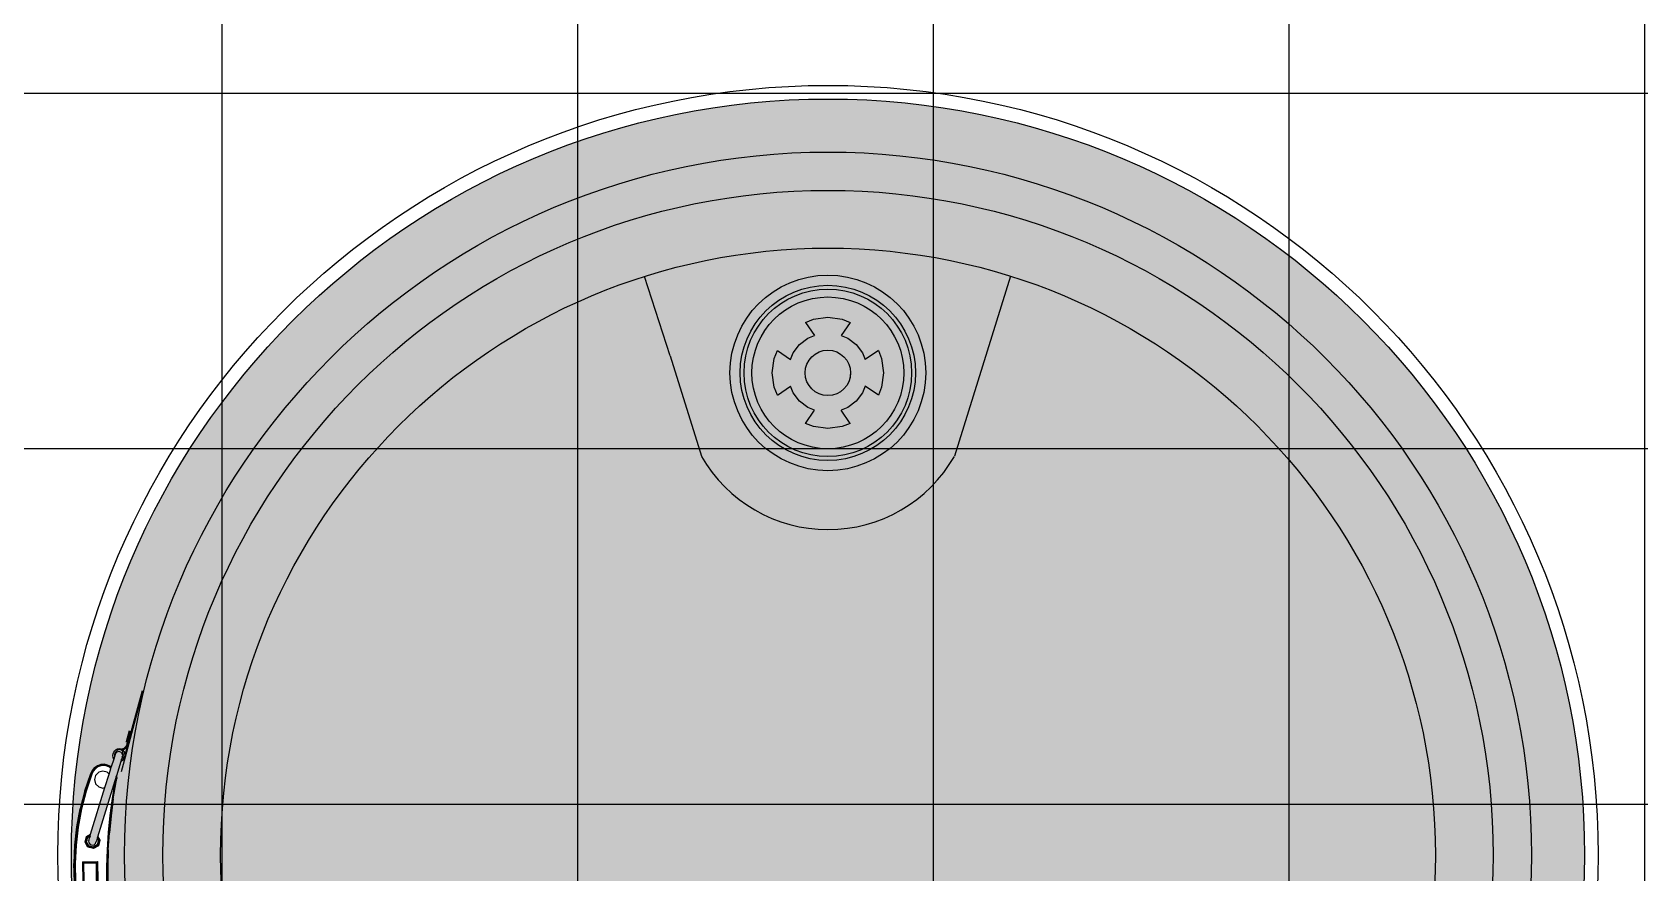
# Model space of a CAD drawing. Header units: millimetres. Extents: x -10849 to 51582, y -14593 to 28921.
# Drawn here: x 34455 to 35029, y 21163 to 21463 of the extents above; entities that cross this region are included whole.
import ezdxf

# ---------------------------------------------------------------- set-up
doc = ezdxf.new("R2010")
doc.units = ezdxf.units.MM
doc.layers.add('A-Door', color=150, linetype='Continuous')
doc.layers.add('Edges', color=7, linetype='Continuous')

# ---------------------------------------------------------------- blocks, each defined once
blk = doc.blocks.new('plasticwaterdrumplan')
at = {"layer": 'Edges'}
for p, q in [((19.145, 3.546), (22.004, 2.658)), ((20.452, 1.503), (20.68, 1.533)), ((20.68, 1.533), (20.909, 1.503)), ((20.327, 1.451), (20.452, 1.503)), ((20.327, 1.451), (20.468, 1.244)), ((21.034, 1.451), (20.892, 1.244)), ((20.909, 1.503), (21.034, 1.451)), ((20.13, 0.968), (20.231, 1.099)), ((20.231, 1.099), (20.363, 1.2)), ((20.363, 1.2), (20.468, 1.244)), ((20.892, 1.244), (20.998, 1.2)), ((20.998, 1.2), (21.129, 1.099)), ((21.129, 1.099), (21.23, 0.968)), ((19.798, 0.65), (19.828, 0.879)), ((19.828, 0.879), (19.879, 1.004)), ((19.879, 1.004), (20.087, 0.862)), ((20.087, 0.862), (20.13, 0.968)), ((20.68, 1.01), (20.773, 0.998)), ((21.23, 0.968), (21.274, 0.862)), ((21.481, 1.004), (21.274, 0.862)), ((21.481, 1.004), (21.533, 0.879)), ((21.533, 0.879), (21.563, 0.65)), ((19.828, 0.422), (19.798, 0.65)), ((21.563, 0.65), (21.533, 0.422)), ((19.879, 0.297), (19.828, 0.422)), ((19.879, 0.297), (20.087, 0.439)), ((20.13, 0.333), (20.087, 0.439)), ((20.231, 0.201), (20.13, 0.333)), ((21.23, 0.333), (21.129, 0.201)), ((21.274, 0.439), (21.23, 0.333)), ((21.481, 0.297), (21.274, 0.439)), ((21.533, 0.422), (21.481, 0.297)), ((20.363, 0.101), (20.231, 0.201)), ((20.327, -0.15), (20.468, 0.057)), ((20.468, 0.057), (20.363, 0.101)), ((20.998, 0.101), (20.892, 0.057)), ((21.034, -0.15), (20.892, 0.057)), ((21.129, 0.201), (20.998, 0.101)), ((20.452, -0.202), (20.327, -0.15)), ((20.68, -0.232), (20.452, -0.202)), ((20.909, -0.202), (20.68, -0.232)), ((21.034, -0.15), (20.909, -0.202)), ((20.411, -1.849), (22.004, -1.354)), ((20.411, -1.849), (19.15, -2.256)), ((25.724, -10.226), (26.594, -10.46)), ((25.728, -10.213), (26.776, -10.493)), ((26.359, -10.433), (26.532, -10.48)), ((26.364, -10.414), (26.537, -10.46)), ((26.537, -10.46), (26.532, -10.48)), ((26.537, -10.46), (26.59, -10.474)), ((26.599, -10.478), (26.59, -10.474)), ((26.594, -10.46), (26.602, -10.462)), ((26.607, -10.483), (26.599, -10.478)), ((26.616, -10.47), (26.602, -10.462)), ((26.602, -10.462), (26.745, -10.5)), ((26.607, -10.483), (26.614, -10.489)), ((26.621, -10.495), (26.614, -10.489)), ((26.623, -10.475), (26.616, -10.47)), ((26.628, -10.503), (26.621, -10.495)), ((26.629, -10.48), (26.623, -10.475)), ((26.633, -10.51), (26.628, -10.503)), ((26.635, -10.486), (26.629, -10.48)), ((26.638, -10.518), (26.633, -10.51)), ((26.64, -10.492), (26.635, -10.486)), ((26.642, -10.527), (26.638, -10.518)), ((26.645, -10.498), (26.64, -10.492)), ((26.641, -10.59), (26.644, -10.566)), ((26.646, -10.615), (26.641, -10.59)), ((26.645, -10.536), (26.642, -10.527)), ((26.644, -10.566), (26.654, -10.544)), ((26.649, -10.506), (26.645, -10.498)), ((26.646, -10.539), (26.645, -10.536)), ((26.65, -10.545), (26.646, -10.539)), ((26.658, -10.638), (26.646, -10.615)), ((26.653, -10.513), (26.649, -10.506)), ((26.65, -10.545), (26.649, -10.55)), ((26.658, -10.529), (26.65, -10.545)), ((26.656, -10.521), (26.653, -10.513)), ((26.654, -10.544), (26.67, -10.525)), ((26.658, -10.529), (26.656, -10.521)), ((26.676, -10.658), (26.658, -10.638)), ((26.662, -10.571), (26.66, -10.586)), ((26.66, -10.586), (26.663, -10.604)), ((26.668, -10.557), (26.662, -10.571)), ((26.663, -10.604), (26.673, -10.622)), ((26.679, -10.543), (26.668, -10.557)), ((26.67, -10.525), (26.692, -10.511)), ((26.673, -10.622), (26.688, -10.639)), ((26.699, -10.674), (26.676, -10.658)), ((26.696, -10.532), (26.679, -10.543)), ((26.696, -10.564), (26.688, -10.594)), ((26.688, -10.594), (26.696, -10.625)), ((26.688, -10.639), (26.708, -10.653)), ((26.692, -10.511), (26.717, -10.502)), ((26.718, -10.525), (26.696, -10.532)), ((26.718, -10.541), (26.696, -10.564)), ((26.696, -10.625), (26.718, -10.648)), ((26.725, -10.684), (26.699, -10.674)), ((26.708, -10.653), (26.731, -10.662)), ((26.717, -10.502), (26.745, -10.5)), ((26.742, -10.523), (26.718, -10.525)), ((26.749, -10.533), (26.718, -10.541)), ((26.718, -10.648), (26.772, -10.664)), ((26.753, -10.689), (26.725, -10.684)), ((26.731, -10.662), (26.756, -10.665)), ((26.767, -10.527), (26.742, -10.523)), ((26.745, -10.5), (26.773, -10.504)), ((26.745, -10.5), (26.772, -10.507)), ((26.78, -10.541), (26.749, -10.533)), ((26.781, -10.686), (26.753, -10.689)), ((26.756, -10.665), (26.772, -10.664)), ((26.791, -10.536), (26.767, -10.527)), ((26.8, -10.515), (26.772, -10.507)), ((26.772, -10.664), (26.81, -10.676)), ((26.773, -10.504), (26.8, -10.515)), ((26.776, -10.493), (27.012, -10.557)), ((26.776, -10.493), (26.8, -10.515)), ((26.78, -10.541), (26.805, -10.549)), ((26.806, -10.678), (26.781, -10.686)), ((26.811, -10.55), (26.791, -10.536)), ((26.8, -10.515), (26.823, -10.531)), ((26.811, -10.55), (26.805, -10.549)), ((26.81, -10.676), (26.806, -10.678)), ((26.81, -10.676), (26.933, -10.714)), ((26.812, -10.551), (26.811, -10.55)), ((26.812, -10.551), (26.846, -10.561)), ((26.823, -10.531), (26.841, -10.551)), ((26.841, -10.551), (26.846, -10.561)), ((26.846, -10.561), (27.073, -10.631)), ((27.073, -10.631), (27.115, -10.627)), ((27.078, -10.633), (27.073, -10.631)), ((27.078, -10.633), (27.114, -10.63)), ((27.087, -10.635), (27.078, -10.633)), ((27.087, -10.635), (27.114, -10.633)), ((27.098, -10.639), (27.087, -10.635)), ((27.098, -10.639), (27.114, -10.638)), ((27.11, -10.643), (27.098, -10.639)), ((27.11, -10.643), (27.114, -10.642)), ((27.114, -10.63), (27.115, -10.627)), ((27.114, -10.633), (27.114, -10.63)), ((27.114, -10.63), (27.168, -10.64)), ((27.114, -10.633), (27.168, -10.643)), ((27.114, -10.638), (27.114, -10.633)), ((27.114, -10.638), (27.167, -10.648)), ((27.114, -10.642), (27.166, -10.652)), ((27.148, -10.654), (27.114, -10.642)), ((27.169, -10.638), (27.115, -10.627)), ((27.165, -10.658), (27.148, -10.654)), ((28.039, -10.928), (27.148, -10.654)), ((27.165, -10.658), (27.434, -10.702)), ((27.435, -10.697), (27.166, -10.652)), ((27.436, -10.692), (27.167, -10.648)), ((27.437, -10.684), (27.168, -10.64)), ((27.436, -10.688), (27.168, -10.643)), ((27.437, -10.682), (27.169, -10.638)), ((27.434, -10.702), (27.704, -10.737)), ((27.705, -10.732), (27.435, -10.697)), ((27.706, -10.723), (27.436, -10.688)), ((27.705, -10.727), (27.436, -10.692)), ((27.437, -10.682), (27.706, -10.717)), ((27.706, -10.72), (27.437, -10.684)), ((26.902, -10.773), (26.891, -10.827)), ((26.891, -10.827), (26.896, -10.882)), ((26.894, -10.827), (26.891, -10.827)), ((26.894, -10.827), (26.904, -10.774)), ((26.898, -10.882), (26.894, -10.827)), ((26.897, -10.828), (26.894, -10.827)), ((26.896, -10.882), (26.914, -10.935)), ((26.898, -10.882), (26.896, -10.882)), ((26.897, -10.828), (26.907, -10.775)), ((26.901, -10.881), (26.897, -10.828)), ((26.902, -10.828), (26.897, -10.828)), ((26.901, -10.881), (26.898, -10.882)), ((26.916, -10.933), (26.898, -10.882)), ((26.906, -10.88), (26.901, -10.881)), ((26.919, -10.932), (26.901, -10.881)), ((26.926, -10.723), (26.902, -10.773)), ((26.902, -10.773), (26.904, -10.774)), ((26.902, -10.828), (26.911, -10.776)), ((26.906, -10.88), (26.902, -10.828)), ((26.904, -10.774), (26.928, -10.725)), ((26.904, -10.774), (26.907, -10.775)), ((26.906, -10.828), (26.916, -10.778)), ((26.91, -10.879), (26.906, -10.828)), ((26.923, -10.93), (26.906, -10.88)), ((26.907, -10.775), (26.931, -10.726)), ((26.907, -10.775), (26.911, -10.776)), ((26.927, -10.928), (26.91, -10.879)), ((26.911, -10.776), (26.934, -10.729)), ((26.921, -10.779), (26.912, -10.828)), ((26.912, -10.828), (26.916, -10.878)), ((26.916, -10.933), (26.914, -10.935)), ((26.914, -10.935), (26.945, -10.98)), ((26.916, -10.778), (26.938, -10.731)), ((26.916, -10.878), (26.932, -10.925)), ((26.919, -10.932), (26.916, -10.933)), ((26.947, -10.979), (26.916, -10.933)), ((26.923, -10.93), (26.919, -10.932)), ((26.95, -10.976), (26.919, -10.932)), ((26.943, -10.734), (26.921, -10.779)), ((26.953, -10.974), (26.923, -10.93)), ((26.933, -10.714), (26.926, -10.723)), ((26.928, -10.725), (26.926, -10.723)), ((26.956, -10.97), (26.927, -10.928)), ((26.928, -10.725), (26.936, -10.715)), ((26.931, -10.726), (26.928, -10.725)), ((26.931, -10.726), (26.94, -10.716)), ((26.934, -10.729), (26.931, -10.726)), ((26.932, -10.925), (26.96, -10.967)), ((26.936, -10.715), (26.933, -10.714)), ((26.934, -10.729), (26.944, -10.717)), ((26.94, -10.716), (26.936, -10.715)), ((26.938, -10.731), (26.949, -10.719)), ((26.944, -10.717), (26.94, -10.716)), ((26.955, -10.72), (26.943, -10.734)), ((26.949, -10.719), (26.944, -10.717)), ((26.955, -10.72), (26.949, -10.719)), ((27.048, -10.749), (26.955, -10.72)), ((27.018, -10.779), (27, -10.846)), ((27, -10.846), (27.018, -10.913)), ((27.048, -10.749), (27.018, -10.779)), ((27.018, -10.913), (27.067, -10.962)), ((27.259, -10.814), (27.048, -10.749)), ((27.067, -10.962), (27.134, -10.98)), ((27.134, -10.98), (27.201, -10.962)), ((27.201, -10.962), (27.25, -10.913)), ((27.25, -10.913), (27.268, -10.846)), ((27.268, -10.846), (27.259, -10.814)), ((28.001, -11.042), (27.259, -10.814)), ((27.704, -10.737), (27.975, -10.764)), ((27.976, -10.754), (27.705, -10.727)), ((27.976, -10.759), (27.705, -10.732)), ((27.706, -10.717), (27.977, -10.744)), ((27.977, -10.746), (27.706, -10.72)), ((27.976, -10.75), (27.706, -10.723)), ((27.975, -10.764), (28.247, -10.782)), ((28.248, -10.767), (27.976, -10.75)), ((28.248, -10.772), (27.976, -10.754)), ((28.247, -10.776), (27.976, -10.759)), ((28.248, -10.762), (27.977, -10.744)), ((28.248, -10.764), (27.977, -10.746)), ((28.039, -10.928), (28.095, -10.896)), ((28.045, -10.93), (28.039, -10.928)), ((28.096, -10.901), (28.045, -10.93)), ((28.052, -10.932), (28.045, -10.93)), ((28.096, -10.907), (28.052, -10.932)), ((28.057, -10.934), (28.052, -10.932)), ((28.097, -10.911), (28.057, -10.934)), ((28.061, -10.935), (28.057, -10.934)), ((28.097, -10.914), (28.061, -10.935)), ((28.065, -10.936), (28.061, -10.935)), ((28.065, -10.936), (28.098, -10.917)), ((28.065, -10.936), (28.106, -10.949)), ((28.095, -10.896), (28.182, -10.919)), ((28.179, -10.924), (28.096, -10.901)), ((28.096, -10.907), (28.096, -10.901)), ((28.176, -10.928), (28.096, -10.907)), ((28.097, -10.911), (28.096, -10.907)), ((28.173, -10.931), (28.097, -10.911)), ((28.097, -10.914), (28.097, -10.911)), ((28.171, -10.934), (28.097, -10.914)), ((28.098, -10.917), (28.097, -10.914)), ((28.098, -10.917), (28.169, -10.936)), ((28.106, -10.949), (28.107, -10.949)), ((28.107, -10.949), (28.11, -10.95)), ((28.11, -10.95), (28.112, -10.951)), ((28.112, -10.951), (28.115, -10.952)), ((28.145, -10.962), (28.115, -10.952)), ((28.166, -10.986), (28.145, -10.962)), ((28.171, -10.934), (28.169, -10.936)), ((28.169, -10.936), (28.206, -11)), ((28.173, -10.931), (28.171, -10.934)), ((28.209, -11), (28.171, -10.934)), ((28.176, -10.928), (28.173, -10.931)), ((28.212, -11), (28.173, -10.931)), ((28.179, -10.924), (28.176, -10.928)), ((28.217, -10.999), (28.176, -10.928)), ((28.222, -10.998), (28.179, -10.924)), ((28.182, -10.919), (28.228, -10.998)), ((28.519, -10.785), (28.247, -10.776)), ((28.247, -10.782), (28.519, -10.791)), ((28.248, -10.762), (28.52, -10.77)), ((28.52, -10.773), (28.248, -10.764)), ((28.52, -10.776), (28.248, -10.767)), ((28.519, -10.781), (28.248, -10.772)), ((28.433, -10.932), (29.046, -10.923)), ((28.436, -11.169), (28.433, -10.932)), ((28.433, -10.932), (28.438, -10.937)), ((29.041, -10.928), (28.438, -10.937)), ((28.438, -10.937), (28.441, -11.163)), ((28.438, -10.937), (28.443, -10.941)), ((29.036, -10.933), (28.443, -10.941)), ((28.443, -10.941), (28.446, -11.158)), ((28.443, -10.941), (28.447, -10.946)), ((29.032, -10.937), (28.447, -10.946)), ((28.447, -10.946), (28.45, -10.949)), ((28.447, -10.946), (28.45, -11.154)), ((29.029, -10.941), (28.45, -10.949)), ((28.45, -10.949), (28.453, -11.151)), ((28.45, -10.949), (28.453, -10.951)), ((28.453, -10.951), (29.026, -10.943)), ((28.456, -11.148), (28.453, -10.951)), ((28.792, -10.781), (28.519, -10.781)), ((28.792, -10.785), (28.519, -10.785)), ((28.519, -10.791), (28.792, -10.791)), ((28.52, -10.77), (28.791, -10.77)), ((28.791, -10.773), (28.52, -10.773)), ((28.792, -10.776), (28.52, -10.776)), ((26.945, -10.98), (26.947, -10.979)), ((26.945, -10.98), (26.987, -11.016)), ((26.947, -10.979), (26.95, -10.976)), ((26.989, -11.014), (26.947, -10.979)), ((26.95, -10.976), (26.953, -10.974)), ((26.99, -11.011), (26.95, -10.976)), ((26.993, -11.008), (26.953, -10.974)), ((26.995, -11.004), (26.956, -10.97)), ((26.96, -10.967), (26.998, -10.999)), ((26.989, -11.014), (26.987, -11.016)), ((26.987, -11.016), (27.037, -11.04)), ((26.99, -11.011), (26.989, -11.014)), ((27.038, -11.038), (26.989, -11.014)), ((26.993, -11.008), (26.99, -11.011)), ((27.039, -11.035), (26.99, -11.011)), ((27.041, -11.031), (26.993, -11.008)), ((27.043, -11.026), (26.995, -11.004)), ((26.998, -10.999), (27.045, -11.022)), ((27.038, -11.038), (27.037, -11.04)), ((27.314, -11.133), (27.037, -11.04)), ((27.314, -11.13), (27.038, -11.038)), ((27.315, -11.127), (27.039, -11.035)), ((27.316, -11.123), (27.041, -11.031)), ((27.318, -11.119), (27.043, -11.026)), ((27.045, -11.022), (27.319, -11.114)), ((27.597, -11.204), (27.314, -11.13)), ((27.314, -11.133), (27.596, -11.206)), ((27.597, -11.2), (27.315, -11.127)), ((27.598, -11.196), (27.316, -11.123)), ((27.599, -11.192), (27.318, -11.119)), ((27.319, -11.114), (27.6, -11.187)), ((27.883, -11.259), (27.596, -11.206)), ((27.884, -11.254), (27.597, -11.2)), ((27.883, -11.257), (27.597, -11.204)), ((27.884, -11.25), (27.598, -11.196)), ((27.885, -11.245), (27.599, -11.192)), ((27.6, -11.187), (27.886, -11.24)), ((28.038, -11.107), (28.001, -11.042)), ((28.008, -11.044), (28.001, -11.042)), ((28.008, -11.044), (28.042, -11.103)), ((28.015, -11.047), (28.008, -11.044)), ((28.015, -11.047), (28.045, -11.098)), ((28.021, -11.048), (28.015, -11.047)), ((28.021, -11.048), (28.048, -11.095)), ((28.025, -11.05), (28.021, -11.048)), ((28.025, -11.05), (28.05, -11.092)), ((28.028, -11.051), (28.025, -11.05)), ((28.028, -11.051), (28.052, -11.09)), ((28.029, -11.051), (28.028, -11.051)), ((28.052, -11.09), (28.029, -11.051)), ((28.029, -11.051), (28.068, -11.063)), ((28.126, -11.13), (28.038, -11.107)), ((28.045, -11.098), (28.042, -11.103)), ((28.042, -11.103), (28.125, -11.125)), ((28.048, -11.095), (28.045, -11.098)), ((28.045, -11.098), (28.124, -11.12)), ((28.05, -11.092), (28.048, -11.095)), ((28.048, -11.095), (28.124, -11.115)), ((28.052, -11.09), (28.05, -11.092)), ((28.05, -11.092), (28.123, -11.112)), ((28.123, -11.109), (28.052, -11.09)), ((28.078, -11.066), (28.068, -11.063)), ((28.078, -11.066), (28.086, -11.068)), ((28.086, -11.068), (28.088, -11.069)), ((28.088, -11.069), (28.093, -11.071)), ((28.093, -11.071), (28.096, -11.071)), ((28.096, -11.071), (28.099, -11.072)), ((28.099, -11.072), (28.101, -11.073)), ((28.106, -11.074), (28.101, -11.073)), ((28.106, -11.074), (28.137, -11.069)), ((28.187, -11.072), (28.123, -11.109)), ((28.123, -11.112), (28.189, -11.074)), ((28.123, -11.112), (28.123, -11.109)), ((28.124, -11.115), (28.123, -11.112)), ((28.124, -11.115), (28.192, -11.076)), ((28.124, -11.12), (28.196, -11.079)), ((28.124, -11.12), (28.124, -11.115)), ((28.125, -11.125), (28.124, -11.12)), ((28.125, -11.125), (28.2, -11.082)), ((28.204, -11.085), (28.126, -11.13)), ((28.137, -11.069), (28.161, -11.048)), ((28.161, -11.048), (28.172, -11.018)), ((28.172, -11.018), (28.166, -10.986)), ((28.206, -11), (28.187, -11.072)), ((28.189, -11.074), (28.187, -11.072)), ((28.189, -11.074), (28.209, -11)), ((28.192, -11.076), (28.189, -11.074)), ((28.192, -11.076), (28.212, -11)), ((28.196, -11.079), (28.192, -11.076)), ((28.196, -11.079), (28.217, -10.999)), ((28.2, -11.082), (28.196, -11.079)), ((28.2, -11.082), (28.222, -10.998)), ((28.228, -10.998), (28.204, -11.085)), ((28.206, -11), (28.209, -11)), ((28.209, -11), (28.212, -11)), ((28.212, -11), (28.217, -10.999)), ((28.217, -10.999), (28.222, -10.998)), ((28.436, -11.169), (29.049, -11.16)), ((28.441, -11.163), (28.436, -11.169)), ((29.044, -11.155), (28.441, -11.163)), ((28.446, -11.158), (28.441, -11.163)), ((29.039, -11.15), (28.446, -11.158)), ((28.45, -11.154), (28.446, -11.158)), ((29.035, -11.146), (28.45, -11.154)), ((28.453, -11.151), (28.45, -11.154)), ((29.031, -11.143), (28.453, -11.151)), ((28.456, -11.148), (28.453, -11.151)), ((29.029, -11.14), (28.456, -11.148)), ((28.173, -11.291), (27.883, -11.257)), ((28.172, -11.294), (27.883, -11.259)), ((28.173, -11.283), (27.884, -11.25)), ((28.173, -11.288), (27.884, -11.254)), ((28.174, -11.279), (27.885, -11.245)), ((27.886, -11.24), (28.174, -11.273)), ((28.172, -11.294), (28.464, -11.307)), ((28.464, -11.297), (28.173, -11.283)), ((28.464, -11.301), (28.173, -11.288)), ((28.464, -11.304), (28.173, -11.291)), ((28.174, -11.273), (28.464, -11.287)), ((28.464, -11.292), (28.174, -11.279)), ((28.464, -11.287), (28.754, -11.28)), ((28.754, -11.286), (28.464, -11.292)), ((28.755, -11.29), (28.464, -11.297)), ((28.755, -11.295), (28.464, -11.301)), ((28.755, -11.298), (28.464, -11.304)), ((28.755, -11.3), (28.464, -11.307))]:
    blk.add_line(p, q, dxfattribs=at)
for centre, radius in [((28.334, 0.652), 12.215), ((28.334, 0.652), 11.999), ((28.334, 0.652), 11.157), ((28.334, 0.652), 10.549), ((28.334, 0.652), 9.633), ((20.68, 0.65), 1.552), ((20.68, 0.65), 1.39), ((20.68, 0.65), 1.329), ((20.68, 0.65), 1.204), ((20.68, 0.65), 0.36)]:
    blk.add_circle(centre, radius, dxfattribs=at)
blk.add_arc((20.855, 0.652), 2.312, 299.8169, 60.1831, dxfattribs=at)

msp = doc.modelspace()

# ---------------------------------------------------------------- hatches: boundary and pattern name
at = {"true_color": 0x939598}
h = msp.add_hatch(dxfattribs=at)
h.set_pattern_fill('ANSI37', color=252, scale=40, angle=-135)
h.set_pattern_definition([(270, (31475.16, 37951.35), (127, -5e-14), []), (360, (31475.16, 37951.35), (7e-14, 127), [])])
h.paths.add_polyline_path([(34274.3, 20862.48), (35274.3, 20862.48), (35274.3, 22062.48), (34274.3, 22062.48)])
h = msp.add_hatch(color=5)
h.dxf.hatch_style = 1
h.paths.add_polyline_path([(34739.57, 20898.96, 1), (34739.57, 21439.32, 1)])
h.paths.add_polyline_path([(34739.57, 21420.36, -1), (34739.57, 20917.91, -1)], flags=16)
h.paths.add_polyline_path([(34739.57, 21406.67, -1), (34739.57, 20931.6, -1)], flags=0)
h.paths.add_polyline_path([(34739.57, 21386.04, -1), (34739.57, 20952.23, -1)], flags=0)
h.paths.add_polyline_path([(34739.54, 21031.76, -1), (34739.54, 20961.86, -1)], flags=0)
h.paths.add_polyline_path([(34739.54, 21028.12, -1), (34739.54, 20965.5, -1)], flags=0)
h.paths.add_polyline_path([(34739.54, 21026.73, -1), (34739.54, 20966.89, -1)], flags=0)
h.paths.add_polyline_path([(34739.54, 21023.93, -1), (34739.54, 20969.69, -1)], flags=0)
h.paths.add_polyline_path([(34731.57, 20978.78), (34734.76, 20983.44), (34732.39, 20984.43), (34729.43, 20986.7), (34727.15, 20989.66), (34726.17, 20992.04), (34721.51, 20988.85), (34720.34, 20991.66), (34719.66, 20996.81), (34720.34, 21001.95), (34721.51, 21004.77), (34726.17, 21001.58), (34727.15, 21003.96), (34729.43, 21006.92), (34732.39, 21009.19), (34734.76, 21010.17), (34731.57, 21014.84), (34734.39, 21016), (34739.54, 21016.68), (34744.68, 21016), (34747.5, 21014.84), (34744.31, 21010.17), (34746.68, 21009.19), (34749.65, 21006.92), (34751.92, 21003.96), (34752.9, 21001.58), (34757.57, 21004.77), (34758.73, 21001.95), (34759.41, 20996.81), (34758.73, 20991.66), (34757.57, 20988.85), (34752.9, 20992.04), (34751.92, 20989.66), (34749.65, 20986.7), (34746.68, 20984.43), (34744.31, 20983.44), (34747.5, 20978.78), (34744.68, 20977.61), (34739.54, 20976.93), (34734.39, 20977.61)], flags=0)
h.paths.add_polyline_path([(34739.54, 21004.9, -1), (34739.54, 20988.71, -1)], flags=0)
h.paths.add_polyline_path([(34489.97, 21213.59), (34488.92, 21209.7), (34489.36, 21209.58), (34490.4, 21213.48)], flags=16)
h.paths.add_polyline_path([(34487.08, 21202.63), (34487.04, 21202.51), (34487.32, 21202.75)], flags=16)
h.paths.add_polyline_path([(34494.12, 21093.31), (34494.14, 21093.4), (34493.48, 21094.53), (34492.61, 21096.07), (34491.75, 21097.62), (34490.92, 21099.2), (34490.09, 21100.8), (34489.49, 21102.02), (34489.09, 21102.84), (34484.27, 21113.34), (34479.81, 21124.18), (34475.72, 21135.28), (34472.03, 21146.61), (34472.09, 21146.63), (34471.04, 21153.1), (34470.45, 21159.64), (34470.29, 21166.2), (34470.6, 21172.77), (34471.37, 21179.29), (34472.56, 21185.75), (34474.21, 21192.1), (34476.3, 21198.33), (34476.84, 21199.45), (34477.65, 21200.4), (34478.68, 21201.1), (34479.85, 21201.51), (34481.09, 21201.61), (34482.32, 21201.38), (34483.67, 21200.73), (34484.49, 21203.41), (34484.17, 21204.4), (34484.36, 21205.68), (34485.09, 21206.73), (34486.14, 21207.27), (34487.25, 21207.15), (34487.26, 21207.14), (34487.4, 21207.07), (34487.55, 21207.13), (34487.58, 21207.14), (34487.65, 21207.16), (34487.85, 21207.23), (34488.05, 21207.32), (34488.23, 21207.42), (34488.41, 21207.55), (34488.57, 21207.69), (34488.71, 21207.85), (34488.84, 21208.02), (34488.95, 21208.2), (34489.04, 21208.39), (34489.36, 21209.58), (34494.62, 21227.89), (34489.37, 21208.31), (34488.61, 21204.2), (34488.13, 21203.68), (34488.3, 21204.29), (34488.46, 21204.9), (34488.41, 21205.53), (34488.22, 21206.1), (34487.9, 21206.59), (34487.47, 21206.96), (34486.97, 21207.18), (34486.43, 21207.24), (34485.88, 21207.13), (34485.36, 21206.87), (34484.9, 21206.46), (34484.55, 21205.95), (34484.31, 21205.35), (34484.22, 21204.72), (34484.27, 21204.1), (34484.46, 21203.52), (34484.51, 21203.45), (34484.77, 21204.3), (34484.72, 21204.94), (34485.13, 21206.01), (34485.91, 21206.7), (34486.9, 21206.89), (34487.66, 21206.23), (34487.98, 21205.25), (34487.81, 21204.12), (34487.32, 21203.4), (34487.54, 21204.12), (34487.72, 21204.81), (34487.54, 21205.5), (34487.03, 21206.01), (34486.34, 21206.2), (34485.64, 21206.01), (34485.14, 21205.5), (34484.77, 21204.3), (34484.51, 21203.45), (34483.65, 21200.66), (34483.63, 21200.6), (34483.6, 21200.52), (34483.57, 21200.42), (34483.54, 21200.31), (34483.5, 21200.19), (34482.85, 21198.07), (34481.39, 21193.33), (34476.26, 21176.63), (34476.12, 21176.18), (34475.79, 21175.1), (34475.72, 21174.89), (34475.59, 21174.45), (34475.53, 21174.25), (34475.66, 21173.56), (34476.13, 21173.01), (34476.81, 21172.78), (34477.51, 21172.91), (34478.06, 21173.38), (34478.28, 21174.03), (34478.64, 21175.18), (34478.66, 21175.26), (34478.69, 21175.36), (34478.73, 21175.48), (34484.99, 21195.84), (34485.26, 21196.6), (34485.25, 21196.68), (34485.41, 21197.21), (34485.47, 21197.4), (34485.51, 21197.52), (34485.59, 21196.58), (34485.37, 21195.36), (34484.37, 21189.32), (34483.57, 21183.26), (34482.97, 21177.17), (34482.57, 21171.06), (34482.37, 21164.95), (34482.37, 21158.83), (34482.57, 21152.71), (34482.96, 21146.6), (34485.6, 21136.02), (34488.47, 21125.26), (34491.54, 21114.56), (34494.78, 21103.92), (34495.13, 21102.79), (34495.58, 21101.27), (34496.01, 21099.75), (34496.41, 21098.22), (34496.79, 21096.68), (34497.06, 21095.53), (34496.83, 21094.66), (34496.2, 21093.62), (34495.88, 21093.49), (34495.43, 21093.16)], flags=16)
h.paths.add_polyline_path([(34494.57, 21093.28), (34494.58, 21093.26), (34494.62, 21093.27)], flags=16)
h.paths.add_polyline_path([(34482.04, 21158.82), (34482.24, 21152.69), (34482.59, 21147.21), (34482.7, 21146.79), (34482.35, 21152.7), (34482.15, 21158.82)], flags=0)
h.paths.add_polyline_path([(34482.83, 21146.81), (34482.44, 21152.7), (34482.12, 21152.69), (34482.51, 21146.75), (34482.59, 21146.77), (34482.62, 21146.77)], flags=0)
h.paths.add_polyline_path([(34481.92, 21158.82), (34481.92, 21164.95), (34482.12, 21171.08), (34482.52, 21177.2), (34483.12, 21183.31), (34483.92, 21189.39), (34484.92, 21195.44), (34484.99, 21195.84), (34485.35, 21196.86), (34485.34, 21196.96), (34485.3, 21196.84), (34485.03, 21195.42), (34484.04, 21189.37), (34483.24, 21183.29), (34482.64, 21177.19), (34482.24, 21171.08), (34482.04, 21164.95), (34482.04, 21158.82)], flags=16)
h.paths.add_polyline_path([(34495.02, 21093.11), (34494.96, 21093.45), (34494.16, 21093.53), (34494.16, 21093.5), (34494.14, 21093.43), (34493.7, 21094.16), (34493.04, 21095.3), (34492.18, 21096.84), (34491.33, 21098.41), (34490.5, 21100), (34489.89, 21101.21), (34489.94, 21101.26), (34489.54, 21102.07), (34489.14, 21102.89), (34484.32, 21113.39), (34479.86, 21124.21), (34475.78, 21135.31), (34472.04, 21146.78), (34472.13, 21146.78), (34471.1, 21153.11), (34470.5, 21159.64), (34470.35, 21166.2), (34470.66, 21172.76), (34471.41, 21179.28), (34472.62, 21185.73), (34474.27, 21192.08), (34476.35, 21198.31), (34476.89, 21199.42), (34477.69, 21200.35), (34478.7, 21201.05), (34479.86, 21201.45), (34481.09, 21201.55), (34482.3, 21201.32), (34483.41, 21200.79), (34483.44, 21200.84), (34483.65, 21200.66), (34483.5, 21200.19), (34483.19, 21200.46), (34482.17, 21200.94), (34481.07, 21201.15), (34479.95, 21201.06), (34478.88, 21200.69), (34477.95, 21200.06), (34477.22, 21199.2), (34476.72, 21198.16), (34474.65, 21191.97), (34473.01, 21185.65), (34471.8, 21179.22), (34471.05, 21172.73), (34470.74, 21166.2), (34470.89, 21159.66), (34471.49, 21153.16), (34472.53, 21146.77), (34472.6, 21146.3), (34476.12, 21135.5), (34480.19, 21124.45), (34484.63, 21113.67), (34489.43, 21103.2), (34490.22, 21101.6), (34491.03, 21100.01), (34491.44, 21099.23), (34492.27, 21097.67), (34492.69, 21096.9), (34493.55, 21095.37), (34494.27, 21094.13), (34494.49, 21094.06), (34494.85, 21094.02), (34495.19, 21094.07), (34495.51, 21094.2), (34495.81, 21094.41), (34496.07, 21094.7), (34496.29, 21095.07), (34496.47, 21095.5), (34496.54, 21095.78), (34496.26, 21096.99), (34496.07, 21097.74), (34495.68, 21099.25), (34495.47, 21100.01), (34495.05, 21101.51), (34494.83, 21102.25), (34491.12, 21114.4), (34488.05, 21125.13), (34485.17, 21135.92), (34482.52, 21146.57), (34482.48, 21146.75), (34482.9, 21146.82), (34482.51, 21152.71), (34482.31, 21158.83), (34482.15, 21158.82), (34482.15, 21164.95), (34482.35, 21171.07), (34482.75, 21177.19), (34483.35, 21183.28), (34484.15, 21189.36), (34485.14, 21195.4), (34485.43, 21196.95), (34485.41, 21197.21), (34485.47, 21197.4), (34485.53, 21196.59), (34485.31, 21195.37), (34484.31, 21189.33), (34483.51, 21183.26), (34482.91, 21177.17), (34482.51, 21171.06), (34482.31, 21164.95), (34482.31, 21158.83), (34482.51, 21152.71), (34482.91, 21146.6), (34485.54, 21136.01), (34488.42, 21125.24), (34491.48, 21114.54), (34494.73, 21103.9), (34495.08, 21102.77), (34495.52, 21101.26), (34495.95, 21099.73), (34496.35, 21098.21), (34496.73, 21096.67), (34496.99, 21095.56), (34497.06, 21095.53), (34496.89, 21094.97), (34496.9, 21094.95), (34496.59, 21094.19), (34495.98, 21093.5)], flags=16)
h.paths.add_polyline_path([(34495.78, 21093.45), (34495.78, 21093.43), (34495.84, 21093.5)], flags=16)
h.paths.add_polyline_path([(34489.26, 21103.02), (34484.45, 21113.51), (34480, 21124.31), (34475.92, 21135.39), (34472.24, 21146.69), (34472.15, 21146.65), (34475.84, 21135.35), (34479.92, 21124.26), (34484.38, 21113.44), (34489.19, 21102.94), (34489.59, 21102.13), (34489.99, 21101.33), (34490.39, 21100.52), (34490.8, 21099.72), (34491.22, 21098.93), (34491.63, 21098.14), (34492.06, 21097.36), (34492.48, 21096.59), (34492.91, 21095.82), (34493.34, 21095.05), (34493.78, 21094.29), (34493.93, 21094.05), (34494.07, 21094), (34493.19, 21095.52), (34492.33, 21097.06), (34491.49, 21098.62), (34490.66, 21100.2), (34489.85, 21101.81)], flags=0)
h.paths.add_polyline_path([(34472.5, 21146.26), (34472.41, 21146.76), (34472.34, 21146.73)], flags=0)
h.paths.add_polyline_path([(34495.37, 21093.4), (34495.32, 21093.57), (34494.25, 21093.69), (34493.62, 21094.76), (34492.76, 21096.29), (34491.91, 21097.84), (34491.07, 21099.41), (34490.26, 21101), (34489.66, 21102.21), (34489.74, 21102.31), (34490.14, 21101.5), (34490.54, 21100.7), (34490.95, 21099.91), (34491.36, 21099.12), (34491.77, 21098.33), (34492.19, 21097.56), (34492.62, 21096.78), (34493.04, 21096.02), (34493.48, 21095.26), (34493.91, 21094.5), (34494.28, 21093.88), (34494.89, 21093.81), (34495.25, 21093.86), (34495.59, 21094), (34495.89, 21094.22), (34496.16, 21094.53), (34496.39, 21094.91), (34496.58, 21095.36), (34496.67, 21095.72), (34496.55, 21096.25), (34496.37, 21097.01), (34496.18, 21097.77), (34495.99, 21098.53), (34495.79, 21099.28), (34495.58, 21100.04), (34495.37, 21100.79), (34495.16, 21101.54), (34494.93, 21102.29), (34494.71, 21103.04), (34494.47, 21103.8), (34491.22, 21114.44), (34488.16, 21125.17), (34485.28, 21135.94), (34482.64, 21146.58), (34482.52, 21146.57), (34482.48, 21147.09), (34482.65, 21146.58), (34482.84, 21146.6), (34485.47, 21135.99), (34488.35, 21125.22), (34491.41, 21114.51), (34494.66, 21103.87), (34495.01, 21102.74), (34495.46, 21101.23), (34495.88, 21099.71), (34496.28, 21098.19), (34496.66, 21096.66), (34496.91, 21095.6), (34496.99, 21095.56), (34496.85, 21095.03), (34496.89, 21094.97), (34496.68, 21094.47), (34496.42, 21094.04), (34496.37, 21094.13)], flags=0)
h.paths.add_polyline_path([(34496.13, 21094.16), (34496.49, 21094.76), (34496.68, 21095.23), (34496.8, 21095.66), (34496.66, 21096.26), (34496.47, 21097.03), (34496.29, 21097.79), (34496.09, 21098.55), (34495.89, 21099.31), (34495.69, 21100.07), (34495.47, 21100.83), (34495.26, 21101.58), (34495.04, 21102.33), (34494.81, 21103.08), (34495.02, 21103.17), (34495.36, 21102.03), (34495.8, 21100.51), (34496.21, 21098.99), (34496.6, 21097.45), (34496.98, 21095.88), (34496.78, 21095.11), (34496.85, 21095.03), (34496.64, 21094.53), (34496.39, 21094.11), (34496.3, 21094.28)], flags=16)
h.paths.add_polyline_path([(34491.17, 21098.86), (34491.59, 21098.08), (34492.01, 21097.29), (34492.43, 21096.52), (34492.86, 21095.74), (34493.52, 21094.6), (34493.74, 21094.22), (34493.08, 21095.36), (34492.22, 21096.9), (34491.37, 21098.47)], flags=16)
h.paths.add_polyline_path([(34496.75, 21096.28), (34496.82, 21096.29), (34496.64, 21097.06), (34496.57, 21097.04)], flags=0)
h.paths.add_polyline_path([(34495.34, 21101.61), (34495.41, 21101.63), (34495.63, 21100.88), (34495.56, 21100.85)], flags=0)
h.paths.add_polyline_path([(34471.17, 21153.12), (34470.57, 21159.65), (34470.42, 21166.2), (34470.73, 21172.75), (34471.49, 21179.27), (34472.69, 21185.72), (34474.34, 21192.06), (34476.42, 21198.28), (34476.95, 21199.38), (34477.74, 21200.3), (34478.74, 21200.98), (34479.88, 21201.38), (34481.09, 21201.47), (34482.27, 21201.25), (34483.37, 21200.73), (34483.64, 21200.49), (34483.31, 21200.65), (34483.64, 21200.37), (34482.21, 21201.06), (34481.07, 21201.27), (34479.92, 21201.18), (34478.83, 21200.8), (34477.88, 21200.14), (34477.12, 21199.27), (34476.61, 21198.2), (34474.54, 21192.01), (34472.89, 21185.67), (34471.69, 21179.24), (34470.93, 21172.74), (34470.63, 21166.2), (34470.77, 21159.66), (34471.37, 21153.14), (34472.41, 21146.76), (34472.45, 21146.77), (34472.48, 21146.69), (34472.22, 21146.64)], flags=0)
h.paths.add_polyline_path([(34478.94, 21153.1), (34473.6, 21153.02), (34473.41, 21166.83), (34478.75, 21166.9)], flags=0)
h.paths.add_polyline_path([(34478.54, 21153.49), (34473.99, 21153.42), (34473.81, 21166.44), (34478.36, 21166.5)], flags=0)
h.paths.add_polyline_path([(34479.03, 21172.54), (34477.26, 21171.52), (34475.29, 21172.05), (34474.27, 21173.81), (34474.8, 21175.78), (34476.26, 21176.63), (34476.2, 21176.46), (34476.06, 21175.99), (34475.19, 21175.48), (34474.76, 21173.88), (34475.59, 21172.44), (34477.19, 21172.01), (34478.64, 21172.84), (34479.07, 21174.44), (34478.64, 21175.18), (34478.82, 21175.78), (34479.55, 21174.51)], flags=0)
h.paths.add_polyline_path([(34478.93, 21172.62), (34477.24, 21171.64), (34475.37, 21172.15), (34474.39, 21173.83), (34474.9, 21175.71), (34476.2, 21176.46), (34476.07, 21176.01), (34475.11, 21175.44), (34474.69, 21173.87), (34475.55, 21172.38), (34477.2, 21171.94), (34478.69, 21172.8), (34479.13, 21174.45), (34478.66, 21175.26), (34478.77, 21175.62), (34479.43, 21174.49)], flags=0)
h.paths.add_polyline_path([(34475.11, 21175.7), (34475.07, 21175.57), (34476.12, 21176.18), (34476.16, 21176.31)], flags=0)
h.paths.add_polyline_path([(34474.93, 21175.41), (34475.13, 21175.52), (34474.99, 21175.63)], flags=0)
h.paths.add_polyline_path([(34478.83, 21172.69), (34477.23, 21171.76), (34475.44, 21172.24), (34474.51, 21173.85), (34474.61, 21173.86), (34475.5, 21172.32), (34477.21, 21171.86), (34478.75, 21172.75), (34479.24, 21174.59), (34479.31, 21174.48)], flags=0)
h.paths.add_polyline_path([(34487.32, 21203.41), (34487.34, 21203.43), (34487.37, 21203.56)], flags=0)
h.paths.add_polyline_path([(34487.37, 21206.56), (34486.51, 21206.94), (34486.32, 21206.84), (34487.25, 21206.74)], flags=16)
h.paths.add_polyline_path([(34488.13, 21203.68), (34488.36, 21204.27), (34488.46, 21204.9), (34489.23, 21207.82), (34488.52, 21207.11), (34488.17, 21206.98), (34488.34, 21207.06), (34488.5, 21207.15), (34488.65, 21207.26), (34488.79, 21207.38), (34488.92, 21207.51), (34489.04, 21207.65), (34489.14, 21207.8), (34489.31, 21208.13), (34488.46, 21204.9), (34488.31, 21203.94)], flags=16)
h.paths.add_polyline_path([(34739.54, 21376.41, -1), (34739.54, 21306.52, -1)], flags=0)
h.paths.add_polyline_path([(34739.54, 21372.77, -1), (34739.54, 21310.16, -1)], flags=0)
h.paths.add_polyline_path([(34739.54, 21371.38, -1), (34739.54, 21311.55, -1)], flags=0)
h.paths.add_polyline_path([(34739.54, 21368.59, -1), (34739.54, 21314.34, -1)], flags=0)
h.paths.add_polyline_path([(34734.39, 21322.27), (34731.57, 21323.44), (34734.76, 21328.1), (34732.39, 21329.08), (34729.43, 21331.36), (34727.15, 21334.32), (34726.17, 21336.69), (34721.51, 21333.5), (34720.34, 21336.32), (34719.66, 21341.46), (34720.34, 21346.61), (34721.51, 21349.43), (34726.17, 21346.24), (34727.15, 21348.61), (34729.43, 21351.57), (34732.39, 21353.85), (34734.76, 21354.83), (34731.57, 21359.49), (34734.39, 21360.66), (34739.54, 21361.34), (34744.68, 21360.66), (34747.5, 21359.49), (34744.31, 21354.83), (34746.68, 21353.85), (34749.65, 21351.57), (34751.92, 21348.61), (34752.9, 21346.24), (34757.57, 21349.43), (34758.73, 21346.61), (34759.41, 21341.46), (34758.73, 21336.32), (34757.57, 21333.5), (34752.9, 21336.69), (34751.92, 21334.32), (34749.65, 21331.36), (34746.68, 21329.08), (34744.31, 21328.1), (34747.5, 21323.44), (34744.68, 21322.27), (34739.54, 21321.59)], flags=0)
h.paths.add_polyline_path([(34739.54, 21349.56, -1), (34739.54, 21333.37, -1)], flags=0)
h = msp.add_hatch(color=5)
h.dxf.hatch_style = 1
h.paths.add_polyline_path([(34739.57, 20917.91, 1), (34739.57, 21420.36, 1)])
h.paths.add_polyline_path([(34739.57, 21406.67, -1), (34739.57, 20931.6, -1)], flags=16)
h.paths.add_polyline_path([(34739.57, 21386.04, -1), (34739.57, 20952.23, -1)], flags=0)
h.paths.add_polyline_path([(34739.54, 21031.76, -1), (34739.54, 20961.86, -1)], flags=0)
h.paths.add_polyline_path([(34739.54, 21028.12, -1), (34739.54, 20965.5, -1)], flags=0)
h.paths.add_polyline_path([(34739.54, 21026.73, -1), (34739.54, 20966.89, -1)], flags=0)
h.paths.add_polyline_path([(34739.54, 21023.93, -1), (34739.54, 20969.69, -1)], flags=0)
h.paths.add_polyline_path([(34731.57, 20978.78), (34734.76, 20983.44), (34732.39, 20984.43), (34729.43, 20986.7), (34727.15, 20989.66), (34726.17, 20992.04), (34721.51, 20988.85), (34720.34, 20991.66), (34719.66, 20996.81), (34720.34, 21001.95), (34721.51, 21004.77), (34726.17, 21001.58), (34727.15, 21003.96), (34729.43, 21006.92), (34732.39, 21009.19), (34734.76, 21010.17), (34731.57, 21014.84), (34734.39, 21016), (34739.54, 21016.68), (34744.68, 21016), (34747.5, 21014.84), (34744.31, 21010.17), (34746.68, 21009.19), (34749.65, 21006.92), (34751.92, 21003.96), (34752.9, 21001.58), (34757.57, 21004.77), (34758.73, 21001.95), (34759.41, 20996.81), (34758.73, 20991.66), (34757.57, 20988.85), (34752.9, 20992.04), (34751.92, 20989.66), (34749.65, 20986.7), (34746.68, 20984.43), (34744.31, 20983.44), (34747.5, 20978.78), (34744.68, 20977.61), (34739.54, 20976.93), (34734.39, 20977.61)], flags=0)
h.paths.add_polyline_path([(34739.54, 21004.9, -1), (34739.54, 20988.71, -1)], flags=0)
h.paths.add_polyline_path([(34739.54, 21376.41, -1), (34739.54, 21306.52, -1)], flags=0)
h.paths.add_polyline_path([(34739.54, 21372.77, -1), (34739.54, 21310.16, -1)], flags=0)
h.paths.add_polyline_path([(34739.54, 21371.38, -1), (34739.54, 21311.55, -1)], flags=0)
h.paths.add_polyline_path([(34739.54, 21368.59, -1), (34739.54, 21314.34, -1)], flags=0)
h.paths.add_polyline_path([(34739.54, 21321.59), (34734.39, 21322.27), (34731.57, 21323.44), (34734.76, 21328.1), (34732.39, 21329.08), (34729.43, 21331.36), (34727.15, 21334.32), (34726.17, 21336.69), (34721.51, 21333.5), (34720.34, 21336.32), (34719.66, 21341.46), (34720.34, 21346.61), (34721.51, 21349.43), (34726.17, 21346.24), (34727.15, 21348.61), (34729.43, 21351.57), (34732.39, 21353.85), (34734.76, 21354.83), (34731.57, 21359.49), (34734.39, 21360.66), (34739.54, 21361.34), (34744.68, 21360.66), (34747.5, 21359.49), (34744.31, 21354.83), (34746.68, 21353.85), (34749.65, 21351.57), (34751.92, 21348.61), (34752.9, 21346.24), (34757.57, 21349.43), (34758.73, 21346.61), (34759.41, 21341.46), (34758.73, 21336.32), (34757.57, 21333.5), (34752.9, 21336.69), (34751.92, 21334.32), (34749.65, 21331.36), (34746.68, 21329.08), (34744.31, 21328.1), (34747.5, 21323.44), (34744.68, 21322.27)], flags=0)
h.paths.add_polyline_path([(34739.54, 21349.56, -1), (34739.54, 21333.37, -1)], flags=0)
h = msp.add_hatch(color=5)
h.dxf.hatch_style = 1
h.paths.add_polyline_path([(34739.57, 20931.6, 1), (34739.57, 21406.67, 1)])
h.paths.add_polyline_path([(34739.57, 21386.04, -1), (34739.57, 20952.23, -1)], flags=16)
h.paths.add_polyline_path([(34739.54, 21031.76, -1), (34739.54, 20961.86, -1)], flags=0)
h.paths.add_polyline_path([(34739.54, 21028.12, -1), (34739.54, 20965.5, -1)], flags=0)
h.paths.add_polyline_path([(34739.54, 21026.73, -1), (34739.54, 20966.89, -1)], flags=0)
h.paths.add_polyline_path([(34739.54, 21023.93, -1), (34739.54, 20969.69, -1)], flags=0)
h.paths.add_polyline_path([(34731.57, 20978.78), (34734.76, 20983.44), (34732.39, 20984.43), (34729.43, 20986.7), (34727.15, 20989.66), (34726.17, 20992.04), (34721.51, 20988.85), (34720.34, 20991.66), (34719.66, 20996.81), (34720.34, 21001.95), (34721.51, 21004.77), (34726.17, 21001.58), (34727.15, 21003.96), (34729.43, 21006.92), (34732.39, 21009.19), (34734.76, 21010.17), (34731.57, 21014.84), (34734.39, 21016), (34739.54, 21016.68), (34744.68, 21016), (34747.5, 21014.84), (34744.31, 21010.17), (34746.68, 21009.19), (34749.65, 21006.92), (34751.92, 21003.96), (34752.9, 21001.58), (34757.57, 21004.77), (34758.73, 21001.95), (34759.41, 20996.81), (34758.73, 20991.66), (34757.57, 20988.85), (34752.9, 20992.04), (34751.92, 20989.66), (34749.65, 20986.7), (34746.68, 20984.43), (34744.31, 20983.44), (34747.5, 20978.78), (34744.68, 20977.61), (34739.54, 20976.93), (34734.39, 20977.61)], flags=0)
h.paths.add_polyline_path([(34739.54, 21004.9, -1), (34739.54, 20988.71, -1)], flags=0)
h.paths.add_polyline_path([(34739.54, 21376.41, -1), (34739.54, 21306.52, -1)], flags=0)
h.paths.add_polyline_path([(34739.54, 21372.77, -1), (34739.54, 21310.16, -1)], flags=0)
h.paths.add_polyline_path([(34739.54, 21371.38, -1), (34739.54, 21311.55, -1)], flags=0)
h.paths.add_polyline_path([(34739.54, 21368.59, -1), (34739.54, 21314.34, -1)], flags=0)
h.paths.add_polyline_path([(34739.54, 21321.59), (34734.39, 21322.27), (34731.57, 21323.44), (34734.76, 21328.1), (34732.39, 21329.08), (34729.43, 21331.36), (34727.15, 21334.32), (34726.17, 21336.69), (34721.51, 21333.5), (34720.34, 21336.32), (34719.66, 21341.46), (34720.34, 21346.61), (34721.51, 21349.43), (34726.17, 21346.24), (34727.15, 21348.61), (34729.43, 21351.57), (34732.39, 21353.85), (34734.76, 21354.83), (34731.57, 21359.49), (34734.39, 21360.66), (34739.54, 21361.34), (34744.68, 21360.66), (34747.5, 21359.49), (34744.31, 21354.83), (34746.68, 21353.85), (34749.65, 21351.57), (34751.92, 21348.61), (34752.9, 21346.24), (34757.57, 21349.43), (34758.73, 21346.61), (34759.41, 21341.46), (34758.73, 21336.32), (34757.57, 21333.5), (34752.9, 21336.69), (34751.92, 21334.32), (34749.65, 21331.36), (34746.68, 21329.08), (34744.31, 21328.1), (34747.5, 21323.44), (34744.68, 21322.27)], flags=0)
h.paths.add_polyline_path([(34739.54, 21349.56, -1), (34739.54, 21333.37, -1)], flags=0)
h = msp.add_hatch(color=5)
h.dxf.hatch_style = 1
h.paths.add_polyline_path([(34694.41, 21311.65, 0.579483), (34784.73, 21311.65), (34804.74, 21376.02, 0.076445), (34739.57, 21386.04, 0.076806), (34674.1, 21375.93), (34683.26, 21347.53)])
h.paths.add_polyline_path([(34739.54, 21376.41, -1), (34739.54, 21306.52, -1)], flags=16)
h.paths.add_polyline_path([(34739.54, 21372.77, -1), (34739.54, 21310.16, -1)], flags=0)
h.paths.add_polyline_path([(34739.54, 21371.38, -1), (34739.54, 21311.55, -1)], flags=0)
h.paths.add_polyline_path([(34739.54, 21368.59, -1), (34739.54, 21314.34, -1)], flags=0)
h.paths.add_polyline_path([(34721.51, 21349.43), (34726.17, 21346.24), (34727.15, 21348.61), (34729.43, 21351.57), (34732.39, 21353.85), (34734.76, 21354.83), (34731.57, 21359.49), (34734.39, 21360.66), (34739.54, 21361.34), (34744.68, 21360.66), (34747.5, 21359.49), (34744.31, 21354.83), (34746.68, 21353.85), (34749.65, 21351.57), (34751.92, 21348.61), (34752.9, 21346.24), (34757.57, 21349.43), (34758.73, 21346.61), (34759.41, 21341.46), (34758.73, 21336.32), (34757.57, 21333.5), (34752.9, 21336.69), (34751.92, 21334.32), (34749.65, 21331.36), (34746.68, 21329.08), (34744.31, 21328.1), (34747.5, 21323.44), (34744.68, 21322.27), (34739.54, 21321.59), (34734.39, 21322.27), (34731.57, 21323.44), (34734.76, 21328.1), (34732.39, 21329.08), (34729.43, 21331.36), (34727.15, 21334.32), (34726.17, 21336.69), (34721.51, 21333.5), (34720.34, 21336.32), (34719.66, 21341.46), (34720.34, 21346.61)], flags=0)
h.paths.add_polyline_path([(34739.54, 21349.56, -1), (34739.54, 21333.37, -1)], flags=0)
h = msp.add_hatch(color=5)
h.dxf.hatch_style = 1
h.paths.add_polyline_path([(34784.73, 21026.62), (34804.74, 20962.25, 0.733419), (34804.74, 21376.02), (34784.73, 21311.65, -0.579483), (34694.41, 21311.65), (34683.26, 21347.53), (34674.1, 21375.93, 0.732317), (34674.1, 20962.35), (34683.26, 20990.75), (34694.41, 21026.62, -0.579483)])
at = {"true_color": 0x000000}
h = msp.add_hatch(color=18, dxfattribs=at)
h.dxf.hatch_style = 1
h.paths.add_polyline_path([(34739.54, 21306.52, 1), (34739.54, 21376.41, 1)])
h.paths.add_polyline_path([(34739.54, 21372.77, -1), (34739.54, 21310.16, -1)], flags=16)
h.paths.add_polyline_path([(34739.54, 21371.38, -1), (34739.54, 21311.55, -1)], flags=0)
h.paths.add_polyline_path([(34739.54, 21368.59, -1), (34739.54, 21314.34, -1)], flags=0)
h.paths.add_polyline_path([(34734.39, 21322.27), (34731.57, 21323.44), (34734.76, 21328.1), (34732.39, 21329.08), (34729.43, 21331.36), (34727.15, 21334.32), (34726.17, 21336.69), (34721.51, 21333.5), (34720.34, 21336.32), (34719.66, 21341.46), (34720.34, 21346.61), (34721.51, 21349.43), (34726.17, 21346.24), (34727.15, 21348.61), (34729.43, 21351.57), (34732.39, 21353.85), (34734.76, 21354.83), (34731.57, 21359.49), (34734.39, 21360.66), (34739.54, 21361.34), (34744.68, 21360.66), (34747.5, 21359.49), (34744.31, 21354.83), (34746.68, 21353.85), (34749.65, 21351.57), (34751.92, 21348.61), (34752.9, 21346.24), (34757.57, 21349.43), (34758.73, 21346.61), (34759.41, 21341.46), (34758.73, 21336.32), (34757.57, 21333.5), (34752.9, 21336.69), (34751.92, 21334.32), (34749.65, 21331.36), (34746.68, 21329.08), (34744.31, 21328.1), (34747.5, 21323.44), (34744.68, 21322.27), (34739.54, 21321.59)], flags=0)
h.paths.add_polyline_path([(34739.54, 21349.56, -1), (34739.54, 21333.37, -1)], flags=0)
h = msp.add_hatch(color=18, dxfattribs=at)
h.dxf.hatch_style = 1
h.paths.add_polyline_path([(34739.54, 21310.16, 1), (34739.54, 21372.77, 1)])
h.paths.add_polyline_path([(34739.54, 21371.38, -1), (34739.54, 21311.55, -1)], flags=16)
h.paths.add_polyline_path([(34739.54, 21368.59, -1), (34739.54, 21314.34, -1)], flags=0)
h.paths.add_polyline_path([(34734.39, 21322.27), (34731.57, 21323.44), (34734.76, 21328.1), (34732.39, 21329.08), (34729.43, 21331.36), (34727.15, 21334.32), (34726.17, 21336.69), (34721.51, 21333.5), (34720.34, 21336.32), (34719.66, 21341.46), (34720.34, 21346.61), (34721.51, 21349.43), (34726.17, 21346.24), (34727.15, 21348.61), (34729.43, 21351.57), (34732.39, 21353.85), (34734.76, 21354.83), (34731.57, 21359.49), (34734.39, 21360.66), (34739.54, 21361.34), (34744.68, 21360.66), (34747.5, 21359.49), (34744.31, 21354.83), (34746.68, 21353.85), (34749.65, 21351.57), (34751.92, 21348.61), (34752.9, 21346.24), (34757.57, 21349.43), (34758.73, 21346.61), (34759.41, 21341.46), (34758.73, 21336.32), (34757.57, 21333.5), (34752.9, 21336.69), (34751.92, 21334.32), (34749.65, 21331.36), (34746.68, 21329.08), (34744.31, 21328.1), (34747.5, 21323.44), (34744.68, 21322.27), (34739.54, 21321.59)], flags=0)
h.paths.add_polyline_path([(34739.54, 21349.56, -1), (34739.54, 21333.37, -1)], flags=0)
h = msp.add_hatch(color=18, dxfattribs=at)
h.dxf.hatch_style = 1
h.paths.add_polyline_path([(34739.54, 21311.55, 1), (34739.54, 21371.38, 1)])
h.paths.add_polyline_path([(34739.54, 21368.59, -1), (34739.54, 21314.34, -1)], flags=16)
h.paths.add_polyline_path([(34734.39, 21322.27), (34731.57, 21323.44), (34734.76, 21328.1), (34732.39, 21329.08), (34729.43, 21331.36), (34727.15, 21334.32), (34726.17, 21336.69), (34721.51, 21333.5), (34720.34, 21336.32), (34719.66, 21341.46), (34720.34, 21346.61), (34721.51, 21349.43), (34726.17, 21346.24), (34727.15, 21348.61), (34729.43, 21351.57), (34732.39, 21353.85), (34734.76, 21354.83), (34731.57, 21359.49), (34734.39, 21360.66), (34739.54, 21361.34), (34744.68, 21360.66), (34747.5, 21359.49), (34744.31, 21354.83), (34746.68, 21353.85), (34749.65, 21351.57), (34751.92, 21348.61), (34752.9, 21346.24), (34757.57, 21349.43), (34758.73, 21346.61), (34759.41, 21341.46), (34758.73, 21336.32), (34757.57, 21333.5), (34752.9, 21336.69), (34751.92, 21334.32), (34749.65, 21331.36), (34746.68, 21329.08), (34744.31, 21328.1), (34747.5, 21323.44), (34744.68, 21322.27), (34739.54, 21321.59)], flags=0)
h.paths.add_polyline_path([(34739.54, 21349.56, -1), (34739.54, 21333.37, -1)], flags=0)
h = msp.add_hatch(color=18, dxfattribs=at)
h.dxf.hatch_style = 1
h.paths.add_polyline_path([(34739.54, 21314.34, 1), (34739.54, 21368.59, 1)])
h.paths.add_polyline_path([(34739.54, 21349.56, -1), (34739.54, 21333.37, -1)], flags=0)
h.paths.add_polyline_path([(34734.76, 21328.1), (34731.57, 21323.44), (34734.39, 21322.27), (34739.54, 21321.59), (34744.68, 21322.27), (34747.5, 21323.44), (34744.31, 21328.1), (34746.68, 21329.08), (34749.65, 21331.36), (34751.92, 21334.32), (34752.9, 21336.69), (34757.57, 21333.5), (34758.73, 21336.32), (34759.41, 21341.46), (34758.73, 21346.61), (34757.57, 21349.43), (34752.9, 21346.24), (34751.92, 21348.61), (34749.65, 21351.57), (34746.68, 21353.85), (34744.31, 21354.83), (34747.5, 21359.49), (34744.68, 21360.66), (34739.54, 21361.34), (34734.39, 21360.66), (34731.57, 21359.49), (34734.76, 21354.83), (34732.39, 21353.85), (34729.43, 21351.57), (34727.15, 21348.61), (34726.17, 21346.24), (34721.51, 21349.43), (34720.34, 21346.61), (34719.66, 21341.46), (34720.34, 21336.32), (34721.51, 21333.5), (34726.17, 21336.69), (34727.15, 21334.32), (34729.43, 21331.36), (34732.39, 21329.08)], flags=16)
h = msp.add_hatch(color=18, dxfattribs=at)
h.dxf.hatch_style = 1
h.paths.add_polyline_path([(34744.68, 21322.27), (34747.5, 21323.44), (34744.31, 21328.1), (34746.68, 21329.08), (34749.65, 21331.36), (34751.92, 21334.32), (34752.9, 21336.69), (34757.57, 21333.5), (34758.73, 21336.32), (34759.41, 21341.46), (34758.73, 21346.61), (34757.57, 21349.43), (34752.9, 21346.24), (34751.92, 21348.61), (34749.65, 21351.57), (34746.68, 21353.85), (34744.31, 21354.83), (34747.5, 21359.49), (34744.68, 21360.66), (34739.54, 21361.34), (34734.39, 21360.66), (34731.57, 21359.49), (34734.76, 21354.83), (34732.39, 21353.85), (34729.43, 21351.57), (34727.15, 21348.61), (34726.17, 21346.24), (34721.51, 21349.43), (34720.34, 21346.61), (34719.66, 21341.46), (34720.34, 21336.32), (34721.51, 21333.5), (34726.17, 21336.69), (34727.15, 21334.32), (34729.43, 21331.36), (34732.39, 21329.08), (34734.76, 21328.1), (34731.57, 21323.44), (34734.39, 21322.27), (34739.54, 21321.59)])
h.paths.add_polyline_path([(34739.54, 21333.37, -1), (34739.54, 21349.56, -1)], flags=16)
h = msp.add_hatch(color=18, dxfattribs=at)
h.dxf.hatch_style = 1
h.paths.add_polyline_path([(34747.36, 21339.37), (34747.63, 21341.46, 0.414214), (34739.54, 21349.56, 1), (34739.54, 21333.37, 0.339454)])

# ---------------------------------------------------------------- block references
at = {"layer": 'A-Door', "color": 7, "true_color": 0xffffff, "xscale": 22.5166978996973, "yscale": 22.5166978996973, "zscale": 22.5166978996973, "rotation": 270}
msp.add_blockref('plasticwaterdrumplan', (34724.89, 21807.11), dxfattribs=at)

doc.saveas('drawing.dxf')
